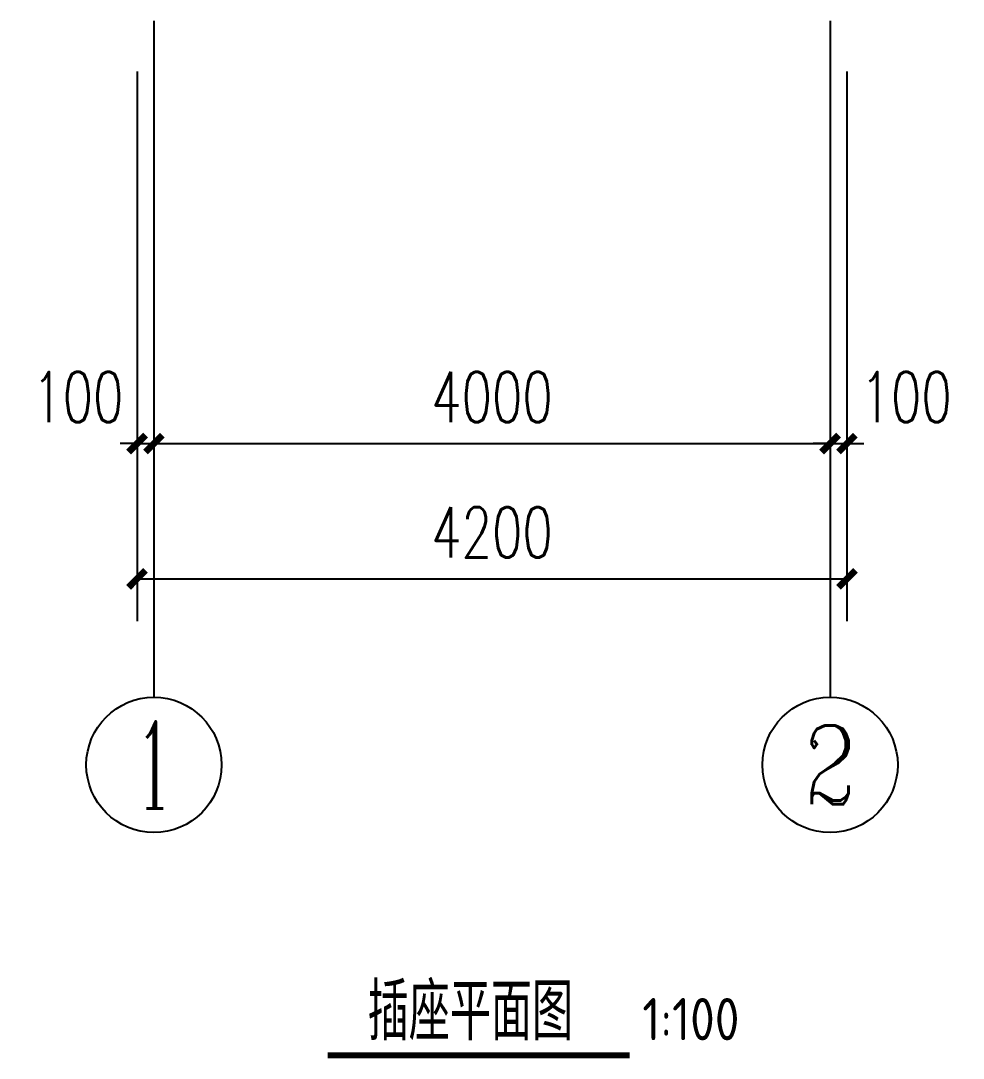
# Model space of a CAD drawing. Extents: x 5600590 to 5949977, y -428435 to -354779.
# Drawn here: x 5763869 to 5769444, y -395974 to -389839 of the extents above; entities that cross this region are included whole.
import ezdxf
from ezdxf.enums import TextEntityAlignment as Align

# ---------------------------------------------------------------- set-up
doc = ezdxf.new("R2010")
doc.units = 0
doc.header["$LTSCALE"] = 1000
doc.header["$MEASUREMENT"] = 0
doc.layers.get('0').update_dxf_attribs({"linetype": 'CONTINUOUS'})
doc.layers.get('Defpoints').update_dxf_attribs({"linetype": 'CONTINUOUS'})
for name, color, linetype in [('AXIS_TEXT', 7, 'CONTINUOUS'), ('DIM_SYMB', 3, 'CONTINUOUS'), ('PUB_TEXT', 7, 'CONTINUOUS'), ('建筑底图', 251, 'CONTINUOUS')]:
    doc.layers.add(name, color=color, linetype=linetype)
doc.styles.add('_TCH_AXIS', font='COMPLEX', dxfattribs={"bigfont": 'GBCBIG'})
doc.styles.add('_TCH_DIM_T3', font='SIMPLEX', dxfattribs={"width": 0.705882, "bigfont": 'GBCBIG'})
doc.styles.add('COMPLEX', font='COMPLEX')
doc.styles.get("Standard").update_dxf_attribs({"font": 'GBENOR', "bigfont": 'GBCBIG'})
doc.dimstyles.new('_TCH_ARCH&&100', dxfattribs={"dimtxt": 297.5, "dimasz": 100, "dimexe": 250, "dimexo": 300, "dimgap": 126.25, "dimtad": 1, "dimdec": 0, "dimzin": 0, "dimdsep": 46, "dimtxsty": '_TCH_DIM_T3', "dimblk": 'ARCHTICK', "dimcen": 0.09, "dimclrt": 7, "dimazin": 2, "dimtfac": 1, "dimtdec": 0, "dimtix": 1, "dimtmove": 2, "dimatfit": 3, "dimfxl": 0, "dimtolj": 1, "dimtzin": 0, "dimarcsym": 0})

# ---------------------------------------------------------------- blocks, each defined once
blk = doc.blocks.new('_AXISO')
blk.add_circle((0, 0), 0.5)
at = {"layer": 'AXIS_TEXT', "style": 'COMPLEX', "width": 1.041667}
blk.add_attdef('A', text='', height=0.56, dxfattribs=at).set_placement((-0.25, -0.28), (0.25, -0.28), align=Align.FIT)
blk = doc.blocks.new('_ArchTick')
at = {"color": 0, "linetype": 'ByBlock', "const_width": 0.4}
blk.add_lwpolyline([(-0.5, -0.5), (0.5, 0.5)], dxfattribs=at)
blk = doc.blocks.new('*D85')
at = {"layer": 'Defpoints', "color": 0, "transparency": 16777216}
for p in [(5764556.6, -389839.4), (5768756.6, -389839.4), (5768756.6, -393139.4)]:
    blk.add_point(p, dxfattribs=at)
at = {"layer": '建筑底图', "color": 0, "lineweight": -2, "transparency": 16777216}
for p, q in [((5764556.6, -390139.4), (5764556.6, -393389.4)), ((5768756.6, -390139.4), (5768756.6, -393389.4)), ((5764556.6, -393139.4), (5768756.6, -393139.4))]:
    blk.add_line(p, q, dxfattribs=at)
at = {"layer": '建筑底图', "color": 0, "lineweight": -2, "transparency": 16777216, "xscale": 100, "yscale": 100, "zscale": 100, "rotation": 180}
blk.add_blockref('_ArchTick', (5764556.6, -393139.4), dxfattribs=at)
at = {"layer": '建筑底图', "color": 0, "lineweight": -2, "transparency": 16777216, "xscale": 100, "yscale": 100, "zscale": 100}
blk.add_blockref('_ArchTick', (5768756.6, -393139.4), dxfattribs=at)
at = {"layer": '建筑底图', "color": 7, "transparency": 16777216, "insert": (5766656.6, -392864.4), "char_height": 297.5, "attachment_point": 5, "style": '_TCH_DIM_T3'}
blk.add_mtext('\\A1;4200', dxfattribs=at)
blk = doc.blocks.new('*D86')
at = {"layer": 'Defpoints', "color": 0, "transparency": 16777216}
for p in [(5764556.6, -389839.4), (5764656.6, -389839.4), (5764656.6, -392339.4)]:
    blk.add_point(p, dxfattribs=at)
at = {"layer": '建筑底图', "color": 0, "lineweight": -2, "transparency": 16777216}
for p, q in [((5764556.6, -390139.4), (5764556.6, -392589.4)), ((5764656.6, -390139.4), (5764656.6, -392589.4)), ((5764556.6, -392339.4), (5764456.6, -392339.4)), ((5764556.6, -392339.4), (5764656.6, -392339.4)), ((5764656.6, -392339.4), (5764756.6, -392339.4))]:
    blk.add_line(p, q, dxfattribs=at)
at = {"layer": '建筑底图', "color": 0, "lineweight": -2, "transparency": 16777216, "xscale": 100, "yscale": 100, "zscale": 100}
blk.add_blockref('_ArchTick', (5764556.6, -392339.4), dxfattribs=at)
at = {"layer": '建筑底图', "color": 0, "lineweight": -2, "transparency": 16777216, "xscale": 100, "yscale": 100, "zscale": 100, "rotation": 180}
blk.add_blockref('_ArchTick', (5764656.6, -392339.4), dxfattribs=at)
at = {"layer": '建筑底图', "color": 7, "transparency": 16777216, "insert": (5764206.6, -392064.4), "char_height": 297.5, "attachment_point": 5, "style": '_TCH_DIM_T3'}
blk.add_mtext('\\A1;100', dxfattribs=at)
blk = doc.blocks.new('*D87')
at = {"layer": 'Defpoints', "color": 0, "transparency": 16777216}
for p in [(5764656.6, -389839.4), (5768656.6, -389839.4), (5768656.6, -392339.4)]:
    blk.add_point(p, dxfattribs=at)
at = {"layer": '建筑底图', "color": 0, "lineweight": -2, "transparency": 16777216}
for p, q in [((5764656.6, -390139.4), (5764656.6, -392589.4)), ((5768656.6, -390139.4), (5768656.6, -392589.4)), ((5764656.6, -392339.4), (5768656.6, -392339.4))]:
    blk.add_line(p, q, dxfattribs=at)
at = {"layer": '建筑底图', "color": 0, "lineweight": -2, "transparency": 16777216, "xscale": 100, "yscale": 100, "zscale": 100, "rotation": 180}
blk.add_blockref('_ArchTick', (5764656.6, -392339.4), dxfattribs=at)
at = {"layer": '建筑底图', "color": 0, "lineweight": -2, "transparency": 16777216, "xscale": 100, "yscale": 100, "zscale": 100}
blk.add_blockref('_ArchTick', (5768656.6, -392339.4), dxfattribs=at)
at = {"layer": '建筑底图', "color": 7, "transparency": 16777216, "insert": (5766656.6, -392064.4), "char_height": 297.5, "attachment_point": 5, "style": '_TCH_DIM_T3'}
blk.add_mtext('\\A1;4000', dxfattribs=at)
blk = doc.blocks.new('*D88')
at = {"layer": 'Defpoints', "color": 0, "transparency": 16777216}
for p in [(5768656.6, -389839.4), (5768756.6, -389839.4), (5768756.6, -392339.4)]:
    blk.add_point(p, dxfattribs=at)
at = {"layer": '建筑底图', "color": 0, "lineweight": -2, "transparency": 16777216}
for p, q in [((5768656.6, -390139.4), (5768656.6, -392589.4)), ((5768756.6, -390139.4), (5768756.6, -392589.4)), ((5768656.6, -392339.4), (5768556.6, -392339.4)), ((5768656.6, -392339.4), (5768756.6, -392339.4)), ((5768756.6, -392339.4), (5768856.6, -392339.4))]:
    blk.add_line(p, q, dxfattribs=at)
at = {"layer": '建筑底图', "color": 0, "lineweight": -2, "transparency": 16777216, "xscale": 100, "yscale": 100, "zscale": 100}
blk.add_blockref('_ArchTick', (5768656.6, -392339.4), dxfattribs=at)
at = {"layer": '建筑底图', "color": 0, "lineweight": -2, "transparency": 16777216, "xscale": 100, "yscale": 100, "zscale": 100, "rotation": 180}
blk.add_blockref('_ArchTick', (5768756.6, -392339.4), dxfattribs=at)
at = {"layer": '建筑底图', "color": 7, "transparency": 16777216, "insert": (5769106.6, -392064.4), "char_height": 297.5, "attachment_point": 5, "style": '_TCH_DIM_T3'}
blk.add_mtext('\\A1;100', dxfattribs=at)

msp = doc.modelspace()

# ---------------------------------------------------------------- linework, layer by layer
at = {"layer": 'DIM_SYMB', "const_width": 35}
msp.add_lwpolyline([(5765684.2, -395956.4), (5767470.8, -395956.4)], dxfattribs=at)
at = {"layer": '建筑底图'}
for p, q in [((5764656.6, -389839.4), (5764656.6, -393839.4)), ((5768656.6, -389839.4), (5768656.6, -393839.4))]:
    msp.add_line(p, q, dxfattribs=at)

# ---------------------------------------------------------------- block references
ref = msp.add_blockref('_AXISO', (5764656.6, -394239.4), dxfattribs=dict(at, xscale=800, yscale=800, zscale=800))
ref.add_attrib('A', '1', dxfattribs={"layer": 'AXIS_TEXT', "color": 0, "height": 514.7, "style": '_TCH_AXIS'}).set_placement((5764546.3, -394496.7), (5764766.9, -394496.7), align=Align.FIT)
ref = msp.add_blockref('_AXISO', (5768656.6, -394239.4), dxfattribs=dict(at, xscale=800, yscale=800, zscale=800))
ref.add_attrib('A', '2', dxfattribs={"layer": 'AXIS_TEXT', "color": 0, "height": 465.9, "style": '_TCH_AXIS'}).set_placement((5768501.3, -394472.4), (5768811.9, -394472.4), align=Align.FIT)

# ---------------------------------------------------------------- texts
at = {"layer": 'PUB_TEXT'}
for s, height, p in [('插座平面图', 337.59, (5765921.1, -395867.8)), ('1:100', 250, (5767546.1, -395867.8))]:
    msp.add_text(s, height=height, dxfattribs=at).set_placement(p)

# ---------------------------------------------------------------- dimensions: what is measured, and where the dimension line sits
at = {"layer": '建筑底图'}
for base, p1, p2, picture, middle in [((5764656.6, -392339.4), (5764556.6, -389839.4), (5764656.6, -389839.4), '*D86', (5764206.6, -392064.4)), ((5768756.6, -392339.4), (5768656.6, -389839.4), (5768756.6, -389839.4), '*D88', (5769106.6, -392064.4))]:
    dim = msp.add_linear_dim(base=base, p1=p1, p2=p2, angle=0, dimstyle='_TCH_ARCH&&100', dxfattribs=at)
    dim.commit()
    dim.dimension.update_dxf_attribs({"geometry": picture, "text_midpoint": middle, "dimtype": 129})
for p1, p2, distance, picture, middle in [((5764556.6, -389839.4), (5768756.6, -389839.4), -3300, '*D85', (5766656.6, -392864.4)), ((5764656.6, -389839.4), (5768656.6, -389839.4), -2500, '*D87', (5766656.6, -392064.4))]:
    dim = msp.add_aligned_dim(p1=p1, p2=p2, distance=distance, dimstyle='_TCH_ARCH&&100', dxfattribs=at)
    dim.commit()
    dim.dimension.update_dxf_attribs({"geometry": picture, "text_midpoint": middle})

doc.saveas('drawing.dxf')
